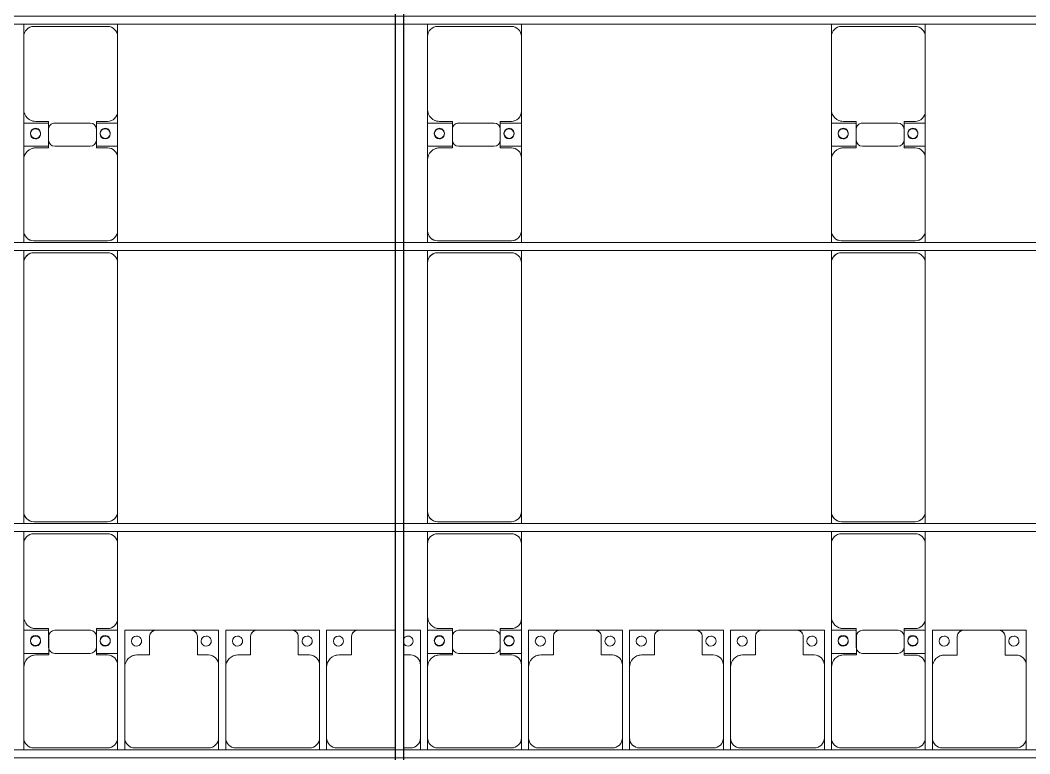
# Model space of a CAD drawing. Header units: millimetres. Extents: x -147246 to 112336, y -213734 to -86506.
# Drawn here: x -64365 to -59365, y -130845 to -127215 of the extents above; entities that cross this region are included whole.
import ezdxf

# ---------------------------------------------------------------- set-up
doc = ezdxf.new("R2010")
doc.units = ezdxf.units.MM
doc.layers.add('A-GENM', color=13, linetype='Continuous', lineweight=9)
doc.layers.add('S-BEAM', color=12, linetype='Continuous', lineweight=9)

# ---------------------------------------------------------------- blocks, each defined once
blk = doc.blocks.new('Dai phao do pin - DẢI PHAO ĐỠ PIN-30602-BỐ TRÍ KHUNG KẾT CẤU BÈ PIN 05')
at = {"layer": 'A-GENM', "color": 7}
for p, q in [((30828.9, 223.4), (30889.7, 223.4)), ((31259.7, 223.4), (30889.7, 223.4)), ((31259.7, 223.4), (31432.2, 223.4)), ((31317.8, 223.4), (31490.3, 223.4)), ((31317.8, 118.2), (31317.8, 223.4)), ((31432.2, 223.4), (31432.2, 118.2)), ((31850.3, 223.4), (31490.3, 223.4)), ((31850.3, 223.4), (31908.9, 223.4)), ((31948.9, 223.4), (32009.7, 223.4)), ((33240.3, 223.4), (32009.7, 223.4)), ((33240.3, 223.4), (33298.9, 223.4)), ((33338.9, 223.4), (33399.7, 223.4)), ((33769.7, 223.4), (33399.7, 223.4)), ((33769.7, 223.4), (33942.2, 223.4)), ((33942.2, 223.4), (33942.2, 118.4)), ((30839.7, 173.4), (30839.7, -191.6)), ((31309.7, 118.2), (31309.7, 173.4)), ((31440.3, 173.4), (31440.3, 118.2)), ((31900.3, -191.6), (31900.3, 173.4)), ((31959.7, 173.4), (31959.7, -191.6)), ((33290.3, -191.6), (33290.3, 173.4)), ((33349.7, 173.4), (33349.7, -191.6)), ((33819.7, 118.2), (33819.7, 173.4)), ((31402.2, 118.2), (31309.7, 118.2)), ((31440.3, 118.2), (31347.8, 118.2)), ((33912.2, 118.2), (33819.7, 118.2)), ((31317.8, 88.2), (31317.8, -88.2)), ((31432.2, -88.2), (31432.2, 88.2)), ((33942.2, -88.2), (33942.2, 88.2)), ((31309.7, -181.6), (31309.7, -118.2)), ((31309.7, -118.2), (31402.2, -118.2)), ((31317.8, -241.6), (31317.8, -118.2)), ((31347.8, -118.2), (31440.3, -118.2)), ((31432.2, -118.2), (31432.2, -241.6)), ((31440.3, -118.2), (31440.3, -181.6)), ((33819.7, -181.6), (33819.7, -118.2)), ((33819.7, -118.2), (33912.2, -118.2)), ((33942.2, -118), (33942.2, -241.6)), ((30889.7, -241.6), (30828.9, -241.6)), ((30889.7, -241.6), (31249.7, -241.6)), ((31432.2, -241.6), (31249.7, -241.6)), ((31500.3, -241.6), (31317.8, -241.6)), ((31500.3, -241.6), (31850.3, -241.6)), ((31908.9, -241.6), (31850.3, -241.6)), ((32009.7, -241.6), (31948.9, -241.6)), ((32009.7, -241.6), (33240.3, -241.6)), ((33298.9, -241.6), (33240.3, -241.6)), ((33399.7, -241.6), (33338.9, -241.6)), ((33399.7, -241.6), (33759.7, -241.6)), ((33942.2, -241.6), (33759.7, -241.6))]:
    blk.add_line(p, q, dxfattribs=at)
for centre, radius, start, end in [((30889.7, 173.4), 50, 90, 180), ((30889.7, 173.4), 50, 135, 180), ((31259.7, 173.4), 50, 0, 90), ((31259.7, 173.4), 50, 0, 45), ((31490.3, 173.4), 50, 90, 180), ((31490.3, 173.4), 50, 135, 180), ((31850.3, 173.4), 50, 0, 90), ((31850.3, 173.4), 50, 0, 45), ((32009.7, 173.4), 50, 90, 180), ((32009.7, 173.4), 50, 90, 180), ((33240.3, 173.4), 50, 0, 90), ((33240.3, 173.4), 50, 45, 90), ((33399.7, 173.4), 50, 90, 180), ((33399.7, 173.4), 50, 135, 180), ((33769.7, 173.4), 50, 360, 90), ((33769.7, 173.4), 50, 360, 45), ((31368.6, 161.8), 25, 360, 180), ((31368.6, 161.8), 25, 180, 360), ((31371.4, 161.8), 25, 0, 180), ((31371.4, 161.8), 25, 180, 0), ((33878.6, 161.8), 25, 360, 180), ((33878.6, 161.8), 25, 180, 360), ((31347.8, 88.2), 30, 90, 180), ((31402.2, 88.2), 30, 0, 90), ((33912.2, 88.2), 30, 0, 90), ((31347.8, -88.2), 30, 180, 270), ((31402.2, -88.2), 30, 270, 0), ((33912.2, -88.2), 30, 270, 0), ((30889.7, -191.6), 50, 180, 270), ((30889.7, -191.6), 50, 180, 225), ((31249.7, -181.6), 60, 270, 360), ((31249.7, -181.6), 60, 330, 0), ((31368.6, -183.2), 25, 360, 180), ((31368.6, -183.2), 25, 180, 360), ((31371.4, -183.2), 25, 360, 180), ((31371.4, -183.2), 25, 180, 360), ((31500.3, -181.6), 60, 180, 270), ((31500.3, -181.6), 60, 180, 210), ((31850.3, -191.6), 50, 270, 360), ((31850.3, -191.6), 50, 315, 0), ((32009.7, -191.6), 50, 180, 270), ((32009.7, -191.6), 50, 180, 255), ((33240.3, -191.6), 50, 270, 0), ((33399.7, -191.6), 50, 180, 270), ((33399.7, -191.6), 50, 180, 225), ((33759.7, -181.6), 60, 270, 360), ((33759.7, -181.6), 60, 330, 360), ((33878.6, -183.2), 25, 0, 180), ((33878.6, -183.2), 25, 180, 0), ((33240.3, -191.6), 50, 270, 345)]:
    blk.add_arc(centre, radius, start, end, dxfattribs=at)
blk = doc.blocks.new('Dai phao do pin - DẢI PHAO ĐỠ PIN-30633-BỐ TRÍ KHUNG KẾT CẤU BÈ PIN 05')
at = {"layer": 'A-GENM', "color": 7}
for p, q in [((30828.9, 223.4), (30889.7, 223.4)), ((31259.7, 223.4), (30889.7, 223.4)), ((31259.7, 223.4), (31432.2, 223.4)), ((31317.8, 223.4), (31490.3, 223.4)), ((31317.8, 118.2), (31317.8, 223.4)), ((31432.2, 223.4), (31432.2, 118.2)), ((31850.3, 223.4), (31490.3, 223.4)), ((31850.3, 223.4), (31908.9, 223.4)), ((31948.9, 223.4), (32009.7, 223.4)), ((33240.3, 223.4), (32009.7, 223.4)), ((33240.3, 223.4), (33298.9, 223.4)), ((33338.9, 223.4), (33399.7, 223.4)), ((33769.7, 223.4), (33399.7, 223.4)), ((33769.7, 223.4), (33942.2, 223.4)), ((33942.2, 223.4), (33942.2, 118.4)), ((30839.7, 173.4), (30839.7, -191.6)), ((31309.7, 118.2), (31309.7, 173.4)), ((31440.3, 173.4), (31440.3, 118.2)), ((31900.3, -191.6), (31900.3, 173.4)), ((31959.7, 173.4), (31959.7, -191.6)), ((33290.3, -191.6), (33290.3, 173.4)), ((33349.7, 173.4), (33349.7, -191.6)), ((33819.7, 118.2), (33819.7, 173.4)), ((31402.2, 118.2), (31309.7, 118.2)), ((31440.3, 118.2), (31347.8, 118.2)), ((33912.2, 118.2), (33819.7, 118.2)), ((31317.8, 88.2), (31317.8, -88.2)), ((31432.2, -88.2), (31432.2, 88.2)), ((33942.2, -88.2), (33942.2, 88.2)), ((31309.7, -181.6), (31309.7, -118.2)), ((31309.7, -118.2), (31402.2, -118.2)), ((31317.8, -241.6), (31317.8, -118.2)), ((31347.8, -118.2), (31440.3, -118.2)), ((31432.2, -118.2), (31432.2, -241.6)), ((31440.3, -118.2), (31440.3, -181.6)), ((33819.7, -181.6), (33819.7, -118.2)), ((33819.7, -118.2), (33912.2, -118.2)), ((33942.2, -118), (33942.2, -241.6)), ((30889.7, -241.6), (30828.9, -241.6)), ((30889.7, -241.6), (31249.7, -241.6)), ((31432.2, -241.6), (31249.7, -241.6)), ((31500.3, -241.6), (31317.8, -241.6)), ((31500.3, -241.6), (31850.3, -241.6)), ((31908.9, -241.6), (31850.3, -241.6)), ((32009.7, -241.6), (31948.9, -241.6)), ((32009.7, -241.6), (33240.3, -241.6)), ((33298.9, -241.6), (33240.3, -241.6)), ((33399.7, -241.6), (33338.9, -241.6)), ((33399.7, -241.6), (33759.7, -241.6)), ((33942.2, -241.6), (33759.7, -241.6))]:
    blk.add_line(p, q, dxfattribs=at)
for centre, radius, start, end in [((30889.7, 173.4), 50, 90, 180), ((30889.7, 173.4), 50, 135, 180), ((31259.7, 173.4), 50, 0, 90), ((31259.7, 173.4), 50, 0, 45), ((31490.3, 173.4), 50, 90, 180), ((31490.3, 173.4), 50, 135, 180), ((31850.3, 173.4), 50, 0, 90), ((31850.3, 173.4), 50, 0, 45), ((32009.7, 173.4), 50, 90, 180), ((32009.7, 173.4), 50, 90, 180), ((33240.3, 173.4), 50, 0, 90), ((33240.3, 173.4), 50, 45, 90), ((33399.7, 173.4), 50, 90, 180), ((33399.7, 173.4), 50, 135, 180), ((33769.7, 173.4), 50, 360, 90), ((33769.7, 173.4), 50, 360, 45), ((31368.6, 161.8), 25, 360, 180), ((31368.6, 161.8), 25, 180, 360), ((31371.4, 161.8), 25, 0, 180), ((31371.4, 161.8), 25, 180, 0), ((33878.6, 161.8), 25, 360, 180), ((33878.6, 161.8), 25, 180, 360), ((31347.8, 88.2), 30, 90, 180), ((31402.2, 88.2), 30, 0, 90), ((33912.2, 88.2), 30, 0, 90), ((31347.8, -88.2), 30, 180, 270), ((31402.2, -88.2), 30, 270, 0), ((33912.2, -88.2), 30, 270, 0), ((30889.7, -191.6), 50, 180, 270), ((30889.7, -191.6), 50, 180, 225), ((31249.7, -181.6), 60, 270, 360), ((31249.7, -181.6), 60, 330, 0), ((31368.6, -183.2), 25, 360, 180), ((31368.6, -183.2), 25, 180, 360), ((31371.4, -183.2), 25, 360, 180), ((31371.4, -183.2), 25, 180, 360), ((31500.3, -181.6), 60, 180, 270), ((31500.3, -181.6), 60, 180, 210), ((31850.3, -191.6), 50, 270, 360), ((31850.3, -191.6), 50, 315, 0), ((32009.7, -191.6), 50, 180, 270), ((32009.7, -191.6), 50, 180, 255), ((33240.3, -191.6), 50, 270, 0), ((33399.7, -191.6), 50, 180, 270), ((33399.7, -191.6), 50, 180, 225), ((33759.7, -181.6), 60, 270, 360), ((33759.7, -181.6), 60, 330, 360), ((33878.6, -183.2), 25, 0, 180), ((33878.6, -183.2), 25, 180, 0), ((33240.3, -191.6), 50, 270, 345)]:
    blk.add_arc(centre, radius, start, end, dxfattribs=at)
blk = doc.blocks.new('Dai phao do pin - DẢI PHAO ĐỠ PIN-30664-BỐ TRÍ KHUNG KẾT CẤU BÈ PIN 05')
at = {"layer": 'A-GENM', "color": 7}
for p, q in [((30828.9, 223.4), (30889.7, 223.4)), ((31259.7, 223.4), (30889.7, 223.4)), ((31259.7, 223.4), (31432.2, 223.4)), ((31317.8, 223.4), (31490.3, 223.4)), ((31317.8, 118.2), (31317.8, 223.4)), ((31432.2, 223.4), (31432.2, 118.2)), ((31850.3, 223.4), (31490.3, 223.4)), ((31850.3, 223.4), (31908.9, 223.4)), ((31948.9, 223.4), (32009.7, 223.4)), ((33240.3, 223.4), (32009.7, 223.4)), ((33240.3, 223.4), (33298.9, 223.4)), ((33338.9, 223.4), (33399.7, 223.4)), ((33769.7, 223.4), (33399.7, 223.4)), ((33769.7, 223.4), (33942.2, 223.4)), ((33942.2, 223.4), (33942.2, 118.4)), ((30839.7, 173.4), (30839.7, -191.6)), ((31309.7, 118.2), (31309.7, 173.4)), ((31440.3, 173.4), (31440.3, 118.2)), ((31900.3, -191.6), (31900.3, 173.4)), ((31959.7, 173.4), (31959.7, -191.6)), ((33290.3, -191.6), (33290.3, 173.4)), ((33349.7, 173.4), (33349.7, -191.6)), ((33819.7, 118.2), (33819.7, 173.4)), ((31402.2, 118.2), (31309.7, 118.2)), ((31440.3, 118.2), (31347.8, 118.2)), ((33912.2, 118.2), (33819.7, 118.2)), ((31317.8, 88.2), (31317.8, -88.2)), ((31432.2, -88.2), (31432.2, 88.2)), ((33942.2, -88.2), (33942.2, 88.2)), ((31309.7, -181.6), (31309.7, -118.2)), ((31309.7, -118.2), (31402.2, -118.2)), ((31317.8, -241.6), (31317.8, -118.2)), ((31347.8, -118.2), (31440.3, -118.2)), ((31432.2, -118.2), (31432.2, -241.6)), ((31440.3, -118.2), (31440.3, -181.6)), ((33819.7, -181.6), (33819.7, -118.2)), ((33819.7, -118.2), (33912.2, -118.2)), ((33942.2, -118), (33942.2, -241.6)), ((30889.7, -241.6), (30828.9, -241.6)), ((30889.7, -241.6), (31249.7, -241.6)), ((31432.2, -241.6), (31249.7, -241.6)), ((31500.3, -241.6), (31317.8, -241.6)), ((31500.3, -241.6), (31850.3, -241.6)), ((31908.9, -241.6), (31850.3, -241.6)), ((32009.7, -241.6), (31948.9, -241.6)), ((32009.7, -241.6), (33240.3, -241.6)), ((33298.9, -241.6), (33240.3, -241.6)), ((33399.7, -241.6), (33338.9, -241.6)), ((33399.7, -241.6), (33759.7, -241.6)), ((33942.2, -241.6), (33759.7, -241.6))]:
    blk.add_line(p, q, dxfattribs=at)
for centre, radius, start, end in [((30889.7, 173.4), 50, 90, 180), ((30889.7, 173.4), 50, 135, 180), ((31259.7, 173.4), 50, 0, 90), ((31259.7, 173.4), 50, 0, 45), ((31490.3, 173.4), 50, 90, 180), ((31490.3, 173.4), 50, 135, 180), ((31850.3, 173.4), 50, 0, 90), ((31850.3, 173.4), 50, 0, 45), ((32009.7, 173.4), 50, 90, 180), ((32009.7, 173.4), 50, 90, 180), ((33240.3, 173.4), 50, 0, 90), ((33240.3, 173.4), 50, 45, 90), ((33399.7, 173.4), 50, 90, 180), ((33399.7, 173.4), 50, 135, 180), ((33769.7, 173.4), 50, 360, 90), ((33769.7, 173.4), 50, 360, 45), ((31368.6, 161.8), 25, 360, 180), ((31368.6, 161.8), 25, 180, 360), ((31371.4, 161.8), 25, 0, 180), ((31371.4, 161.8), 25, 180, 0), ((33878.6, 161.8), 25, 360, 180), ((33878.6, 161.8), 25, 180, 360), ((31347.8, 88.2), 30, 90, 180), ((31402.2, 88.2), 30, 0, 90), ((33912.2, 88.2), 30, 0, 90), ((31347.8, -88.2), 30, 180, 270), ((31402.2, -88.2), 30, 270, 0), ((33912.2, -88.2), 30, 270, 0), ((30889.7, -191.6), 50, 180, 270), ((30889.7, -191.6), 50, 180, 225), ((31249.7, -181.6), 60, 270, 360), ((31249.7, -181.6), 60, 330, 0), ((31368.6, -183.2), 25, 360, 180), ((31368.6, -183.2), 25, 180, 360), ((31371.4, -183.2), 25, 360, 180), ((31371.4, -183.2), 25, 180, 360), ((31500.3, -181.6), 60, 180, 270), ((31500.3, -181.6), 60, 180, 210), ((31850.3, -191.6), 50, 270, 360), ((31850.3, -191.6), 50, 315, 0), ((32009.7, -191.6), 50, 180, 270), ((32009.7, -191.6), 50, 180, 255), ((33240.3, -191.6), 50, 270, 0), ((33399.7, -191.6), 50, 180, 270), ((33399.7, -191.6), 50, 180, 225), ((33759.7, -181.6), 60, 270, 360), ((33759.7, -181.6), 60, 330, 360), ((33878.6, -183.2), 25, 0, 180), ((33878.6, -183.2), 25, 180, 0), ((33240.3, -191.6), 50, 270, 345)]:
    blk.add_arc(centre, radius, start, end, dxfattribs=at)
blk = doc.blocks.new('Dải phao đi lại kèm đỡ invester - DẢI PHAO ĐI LẠI-14853-BỐ TRÍ KHUNG KẾT CẤU BÈ PIN 05')
at = {"layer": 'A-GENM', "color": 7}
for p, q in [((75758.4, 1312.2), (75881.6, 1312.2)), ((75758.4, 1129.7), (75758.4, 1312.2)), ((76088.2, 1312.2), (75911.8, 1312.2)), ((76118, 1312.2), (76223.4, 1312.2)), ((76223.4, 1312.2), (76223.4, 1139.7)), ((76258.4, 1312.2), (76411.8, 1312.2)), ((76258.4, 1129.7), (76258.4, 1312.2)), ((76588.2, 1312.2), (76411.8, 1312.2)), ((76588.2, 1312.2), (76723.4, 1312.2)), ((76723.4, 1312.2), (76723.4, 1139.7)), ((76758.4, 1312.2), (76911.8, 1312.2)), ((76758.4, 1129.7), (76758.4, 1312.2)), ((77088.2, 1312.2), (76911.8, 1312.2)), ((77088.2, 1312.2), (77223.4, 1312.2)), ((77223.4, 1312.2), (77223.4, 1139.7)), ((77258.4, 1312.2), (77411.8, 1312.2)), ((77258.4, 1129.7), (77258.4, 1312.2)), ((77588.2, 1312.2), (77411.8, 1312.2)), ((77588.2, 1312.2), (77599.8, 1312.2)), ((77639.8, 1312.2), (77723.4, 1312.2)), ((77723.4, 1312.2), (77723.4, 1139.7)), ((77758.4, 1312.2), (77881.6, 1312.2)), ((77758.4, 1129.7), (77758.4, 1312.2)), ((78088.2, 1312.2), (77911.8, 1312.2)), ((78118, 1312.2), (78223.4, 1312.2)), ((78223.4, 1312.2), (78223.4, 1139.7)), ((78258.4, 1312.2), (78411.8, 1312.2)), ((78258.4, 1129.7), (78258.4, 1312.2)), ((78588.2, 1312.2), (78411.8, 1312.2)), ((78588.2, 1312.2), (78723.4, 1312.2)), ((78723.4, 1312.2), (78723.4, 1139.7)), ((78758.4, 1312.2), (78911.8, 1312.2)), ((78758.4, 1129.7), (78758.4, 1312.2)), ((79088.2, 1312.2), (78911.8, 1312.2)), ((79088.2, 1312.2), (79223.4, 1312.2)), ((79223.4, 1312.2), (79223.4, 1139.7)), ((79258.4, 1312.2), (79411.8, 1312.2)), ((79258.4, 1129.7), (79258.4, 1312.2)), ((79588.2, 1312.2), (79411.8, 1312.2)), ((79588.2, 1312.2), (79723.4, 1312.2)), ((79723.4, 1312.2), (79723.4, 1139.7)), ((79758.4, 1312.2), (79881.6, 1312.2)), ((79758.4, 1129.7), (79758.4, 1312.2)), ((80088.2, 1312.2), (79911.8, 1312.2)), ((80118, 1312.2), (80223.4, 1312.2)), ((80223.4, 1312.2), (80223.4, 1139.7)), ((80258.4, 1312.2), (80411.8, 1312.2)), ((80258.4, 1129.7), (80258.4, 1312.2)), ((80588.2, 1312.2), (80411.8, 1312.2)), ((80588.2, 1312.2), (80723.4, 1312.2)), ((80723.4, 1312.2), (80723.4, 1139.7)), ((75881.8, 1282.2), (75881.8, 1189.7)), ((76118.2, 1189.7), (76118.2, 1282.2)), ((76381.8, 1282.2), (76381.8, 1189.7)), ((76618.2, 1189.7), (76618.2, 1282.2)), ((76881.8, 1282.2), (76881.8, 1189.7)), ((77118.2, 1189.7), (77118.2, 1282.2)), ((77381.8, 1282.2), (77381.8, 1189.7)), ((77881.8, 1282.2), (77881.8, 1189.7)), ((78118.2, 1189.7), (78118.2, 1282.2)), ((78381.8, 1282.2), (78381.8, 1189.7)), ((78618.2, 1189.7), (78618.2, 1282.2)), ((78881.8, 1282.2), (78881.8, 1189.7)), ((79118.2, 1189.7), (79118.2, 1282.2)), ((79381.8, 1282.2), (79381.8, 1189.7)), ((79618.2, 1189.7), (79618.2, 1282.2)), ((79881.8, 1282.2), (79881.8, 1189.7)), ((80118.2, 1189.7), (80118.2, 1282.2)), ((80381.8, 1282.2), (80381.8, 1189.7)), ((80618.2, 1189.7), (80618.2, 1282.2)), ((75881.8, 1189.7), (75818.4, 1189.7)), ((76173.4, 1189.7), (76118.2, 1189.7)), ((76381.8, 1189.7), (76318.4, 1189.7)), ((76673.4, 1189.7), (76618.2, 1189.7)), ((76881.8, 1189.7), (76818.4, 1189.7)), ((77173.4, 1189.7), (77118.2, 1189.7)), ((77381.8, 1189.7), (77318.4, 1189.7)), ((77673.4, 1189.7), (77639.8, 1189.7)), ((77881.8, 1189.7), (77818.4, 1189.7)), ((78173.4, 1189.7), (78118.2, 1189.7)), ((78381.8, 1189.7), (78318.4, 1189.7)), ((78673.4, 1189.7), (78618.2, 1189.7)), ((78881.8, 1189.7), (78818.4, 1189.7)), ((79173.4, 1189.7), (79118.2, 1189.7)), ((79381.8, 1189.7), (79318.4, 1189.7)), ((79673.4, 1189.7), (79618.2, 1189.7)), ((79881.8, 1189.7), (79818.4, 1189.7)), ((80173.4, 1189.7), (80118.2, 1189.7)), ((80381.8, 1189.7), (80318.4, 1189.7)), ((80673.4, 1189.7), (80618.2, 1189.7)), ((75758.4, 1129.7), (75758.4, 779.7)), ((76223.4, 779.7), (76223.4, 1139.7)), ((76258.4, 1129.7), (76258.4, 779.7)), ((76723.4, 779.7), (76723.4, 1139.7)), ((76758.4, 1129.7), (76758.4, 779.7)), ((77223.4, 779.7), (77223.4, 1139.7)), ((77258.4, 1129.7), (77258.4, 779.7)), ((77723.4, 779.7), (77723.4, 1139.7)), ((77758.4, 1129.7), (77758.4, 779.7)), ((78223.4, 779.7), (78223.4, 1139.7)), ((78258.4, 1129.7), (78258.4, 779.7)), ((78723.4, 779.7), (78723.4, 1139.7)), ((78758.4, 1129.7), (78758.4, 779.7)), ((79223.4, 779.7), (79223.4, 1139.7)), ((79258.4, 1129.7), (79258.4, 779.7)), ((79723.4, 779.7), (79723.4, 1139.7)), ((79758.4, 1129.7), (79758.4, 779.7)), ((80223.4, 779.7), (80223.4, 1139.7)), ((80258.4, 1129.7), (80258.4, 779.7)), ((80723.4, 779.7), (80723.4, 1139.7)), ((75758.4, 720.8), (75758.4, 779.7)), ((76223.4, 779.7), (76223.4, 720.8)), ((76258.4, 720.8), (76258.4, 779.7)), ((76723.4, 779.7), (76723.4, 720.8)), ((76758.4, 720.8), (76758.4, 779.7)), ((77223.4, 779.7), (77223.4, 720.8)), ((77258.4, 720.8), (77258.4, 779.7)), ((77723.4, 779.7), (77723.4, 720.8)), ((77758.4, 720.8), (77758.4, 779.7)), ((78223.4, 779.7), (78223.4, 720.8)), ((78258.4, 720.8), (78258.4, 779.7)), ((78723.4, 779.7), (78723.4, 720.8)), ((78758.4, 720.8), (78758.4, 779.7)), ((79223.4, 779.7), (79223.4, 720.8)), ((79258.4, 720.8), (79258.4, 779.7)), ((79723.4, 779.7), (79723.4, 720.8)), ((79758.4, 720.8), (79758.4, 779.7)), ((80223.4, 779.7), (80223.4, 720.8)), ((80258.4, 720.8), (80258.4, 779.7)), ((80723.4, 779.7), (80723.4, 720.8)), ((75808.4, 729.7), (76173.4, 729.7)), ((76308.4, 729.7), (76673.4, 729.7)), ((76808.4, 729.7), (77173.4, 729.7)), ((77308.4, 729.7), (77599.8, 729.7)), ((77639.8, 729.7), (77673.4, 729.7)), ((77808.4, 729.7), (78173.4, 729.7)), ((78308.4, 729.7), (78673.4, 729.7)), ((78808.4, 729.7), (79173.4, 729.7)), ((79308.4, 729.7), (79673.4, 729.7)), ((79808.4, 729.7), (80173.4, 729.7)), ((80308.4, 729.7), (80673.4, 729.7))]:
    blk.add_line(p, q, dxfattribs=at)
for centre, radius, start, end in [((75911.8, 1282.2), 30, 90, 180), ((76088.2, 1282.2), 30, 0, 90), ((76411.8, 1282.2), 30, 90, 180), ((76411.8, 1282.2), 30, 90, 150), ((76588.2, 1282.2), 30, 360, 90), ((76588.2, 1282.2), 30, 30, 90), ((76911.8, 1282.2), 30, 90, 180), ((76911.8, 1282.2), 30, 90, 150), ((77088.2, 1282.2), 30, 0, 90), ((77088.2, 1282.2), 30, 30, 90), ((77411.8, 1282.2), 30, 90, 180), ((77411.8, 1282.2), 30, 90, 150), ((77588.2, 1282.2), 30, 75, 90), ((77588.2, 1282.2), 30, 75, 90), ((77911.8, 1282.2), 30, 90, 180), ((78088.2, 1282.2), 30, 0, 90), ((78411.8, 1282.2), 30, 90, 180), ((78411.8, 1282.2), 30, 90, 150), ((78588.2, 1282.2), 30, 360, 90), ((78588.2, 1282.2), 30, 30, 90), ((78911.8, 1282.2), 30, 90, 180), ((78911.8, 1282.2), 30, 90, 150), ((79088.2, 1282.2), 30, 0, 90), ((79088.2, 1282.2), 30, 30, 90), ((79411.8, 1282.2), 30, 90, 180), ((79411.8, 1282.2), 30, 90, 150), ((79588.2, 1282.2), 30, 360, 90), ((79588.2, 1282.2), 30, 30, 90), ((79911.8, 1282.2), 30, 90, 180), ((80088.2, 1282.2), 30, 0, 90), ((80411.8, 1282.2), 30, 90, 180), ((80411.8, 1282.2), 30, 90, 150), ((80588.2, 1282.2), 30, 0, 90), ((80588.2, 1282.2), 30, 30, 90), ((75816.8, 1258.6), 25, 90, 270), ((75816.8, 1258.6), 25, 270, 90), ((76161.8, 1258.6), 25, 90, 270), ((76161.8, 1258.6), 25, 270, 90), ((76316.8, 1258.6), 25, 90, 270), ((76316.8, 1258.6), 25, 270, 90), ((76661.8, 1258.6), 25, 90, 270), ((76661.8, 1258.6), 25, 180, 195), ((76661.8, 1258.6), 25, 270, 90), ((76816.8, 1258.6), 25, 90, 270), ((76816.8, 1258.6), 25, 270, 90), ((77161.8, 1258.6), 25, 90, 270), ((77161.8, 1258.6), 25, 180, 195), ((77161.8, 1258.6), 25, 270, 90), ((77316.8, 1258.6), 25, 90, 270), ((77316.8, 1258.6), 25, 270, 90), ((77661.8, 1258.6), 25, 90, 150), ((77661.8, 1258.6), 25, 270, 90), ((77816.8, 1258.6), 25, 90, 270), ((77816.8, 1258.6), 25, 270, 90), ((78161.8, 1258.6), 25, 90, 270), ((78161.8, 1258.6), 25, 270, 90), ((78316.8, 1258.6), 25, 90, 270), ((78316.8, 1258.6), 25, 270, 90), ((78661.8, 1258.6), 25, 90, 270), ((78661.8, 1258.6), 25, 180, 195), ((78661.8, 1258.6), 25, 270, 90), ((78816.8, 1258.6), 25, 90, 270), ((78816.8, 1258.6), 25, 270, 90), ((79161.8, 1258.6), 25, 90, 270), ((79161.8, 1258.6), 25, 180, 195), ((79161.8, 1258.6), 25, 270, 90), ((79316.8, 1258.6), 25, 90, 270), ((79316.8, 1258.6), 25, 270, 90), ((79661.8, 1258.6), 25, 90, 270), ((79661.8, 1258.6), 25, 180, 195), ((79661.8, 1258.6), 25, 270, 90), ((79816.8, 1258.6), 25, 90, 270), ((79816.8, 1258.6), 25, 270, 90), ((80161.8, 1258.6), 25, 90, 270), ((80161.8, 1258.6), 25, 270, 90), ((80316.8, 1258.6), 25, 90, 270), ((80316.8, 1258.6), 25, 270, 90), ((80661.8, 1258.6), 25, 90, 270), ((80661.8, 1258.6), 25, 180, 195), ((80661.8, 1258.6), 25, 270, 90), ((77661.8, 1258.6), 25, 210, 270), ((75818.4, 1129.7), 60, 90, 180), ((75818.4, 1129.7), 60, 90, 120), ((76173.4, 1139.7), 50, 0, 90), ((76173.4, 1139.7), 50, 45, 90), ((76318.4, 1129.7), 60, 90, 180), ((76318.4, 1129.7), 60, 90, 120), ((76673.4, 1139.7), 50, 0, 90), ((76673.4, 1139.7), 50, 45, 90), ((76818.4, 1129.7), 60, 90, 180), ((76818.4, 1129.7), 60, 90, 120), ((77173.4, 1139.7), 50, 0, 90), ((77173.4, 1139.7), 50, 45, 90), ((77318.4, 1129.7), 60, 90, 180), ((77318.4, 1129.7), 60, 90, 120), ((77673.4, 1139.7), 50, 0, 90), ((77673.4, 1139.7), 50, 45, 90), ((77818.4, 1129.7), 60, 90, 180), ((77818.4, 1129.7), 60, 90, 120), ((78173.4, 1139.7), 50, 0, 90), ((78173.4, 1139.7), 50, 45, 90), ((78318.4, 1129.7), 60, 90, 180), ((78318.4, 1129.7), 60, 90, 120), ((78673.4, 1139.7), 50, 0, 90), ((78673.4, 1139.7), 50, 45, 90), ((78818.4, 1129.7), 60, 90, 180), ((78818.4, 1129.7), 60, 90, 120), ((79173.4, 1139.7), 50, 360, 90), ((79173.4, 1139.7), 50, 45, 90), ((79318.4, 1129.7), 60, 90, 180), ((79318.4, 1129.7), 60, 90, 120), ((79673.4, 1139.7), 50, 360, 90), ((79673.4, 1139.7), 50, 45, 90), ((79818.4, 1129.7), 60, 90, 180), ((79818.4, 1129.7), 60, 90, 120), ((80173.4, 1139.7), 50, 0, 90), ((80173.4, 1139.7), 50, 45, 90), ((80318.4, 1129.7), 60, 90, 180), ((80318.4, 1129.7), 60, 90, 120), ((80673.4, 1139.7), 50, 360, 90), ((80673.4, 1139.7), 50, 45, 90), ((75808.4, 779.7), 50, 180, 270), ((76173.4, 779.7), 50, 270, 0), ((76308.4, 779.7), 50, 180, 270), ((76673.4, 779.7), 50, 270, 0), ((76808.4, 779.7), 50, 180, 270), ((77173.4, 779.7), 50, 270, 0), ((77308.4, 779.7), 50, 180, 270), ((77673.4, 779.7), 50, 270, 360), ((77808.4, 779.7), 50, 180, 270), ((78173.4, 779.7), 50, 270, 0), ((78308.4, 779.7), 50, 180, 270), ((78673.4, 779.7), 50, 270, 360), ((78808.4, 779.7), 50, 180, 270), ((79173.4, 779.7), 50, 270, 360), ((79308.4, 779.7), 50, 180, 270), ((79673.4, 779.7), 50, 270, 0), ((79808.4, 779.7), 50, 180, 270), ((80173.4, 779.7), 50, 270, 360), ((80308.4, 779.7), 50, 180, 270), ((80673.4, 779.7), 50, 270, 0), ((75808.4, 779.7), 50, 225, 270), ((76173.4, 779.7), 50, 270, 315), ((76308.4, 779.7), 50, 225, 270), ((76673.4, 779.7), 50, 270, 315), ((76808.4, 779.7), 50, 225, 270), ((77173.4, 779.7), 50, 270, 315), ((77308.4, 779.7), 50, 225, 270), ((77673.4, 779.7), 50, 270, 315), ((77808.4, 779.7), 50, 225, 270), ((78173.4, 779.7), 50, 270, 315), ((78308.4, 779.7), 50, 225, 270), ((78673.4, 779.7), 50, 270, 315), ((78808.4, 779.7), 50, 225, 270), ((79173.4, 779.7), 50, 270, 315), ((79308.4, 779.7), 50, 225, 270), ((79673.4, 779.7), 50, 270, 315), ((79808.4, 779.7), 50, 225, 270), ((80173.4, 779.7), 50, 270, 315), ((80308.4, 779.7), 50, 225, 270), ((80673.4, 779.7), 50, 270, 315)]:
    blk.add_arc(centre, radius, start, end, dxfattribs=at)
blk = doc.blocks.new('Dầm C52 - Dầm C52-18774-BỐ TRÍ KHUNG KẾT CẤU BÈ PIN 05')
at = {"layer": 'S-BEAM', "color": 1}
for p, q in [((-74474.3, 20), (74474.3, 20)), ((74474.3, -20), (-74474.3, -20))]:
    blk.add_line(p, q, dxfattribs=at)
blk = doc.blocks.new('Dầm C52 - Dầm C52-18775-BỐ TRÍ KHUNG KẾT CẤU BÈ PIN 05')
at = {"layer": 'S-BEAM', "color": 1}
for p, q in [((-74474.3, 20), (74474.3, 20)), ((74474.3, -20), (-74474.3, -20))]:
    blk.add_line(p, q, dxfattribs=at)
blk = doc.blocks.new('Dầm C52 - Hộp 40x60-25898-BỐ TRÍ KHUNG KẾT CẤU BÈ PIN 05')
at = {"layer": 'S-BEAM', "color": 3, "lineweight": 25}
for p, q in [((-55982.1, 20), (55982.1, 20)), ((55982.1, -20), (-55982.1, -20))]:
    blk.add_line(p, q, dxfattribs=at)
blk = doc.blocks.new('HOBANMONG_BEPIN 5_rvt-1-BỐ TRÍ KHUNG KẾT CẤU BÈ PIN 05')
at = {"layer": 'A-GENM', "color": 3, "lineweight": 25}
for name, p, rotation in [('Dai phao do pin - DẢI PHAO ĐỠ PIN-30602-BỐ TRÍ KHUNG KẾT CẤU BÈ PIN 05', (-64105.5, -96406), 269.9997710125194), ('Dai phao do pin - DẢI PHAO ĐỠ PIN-30633-BỐ TRÍ KHUNG KẾT CẤU BÈ PIN 05', (-62105.5, -96406), 269.9997710125194), ('Dai phao do pin - DẢI PHAO ĐỠ PIN-30664-BỐ TRÍ KHUNG KẾT CẤU BÈ PIN 05', (-60105.5, -96406), 269.9997710125194), ('Dải phao đi lại kèm đỡ invester - DẢI PHAO ĐI LẠI-14853-BỐ TRÍ KHUNG KẾT CẤU BÈ PIN 05', (-140105.4, -131545.4), 359.9997710135151)]:
    blk.add_blockref(name, p, dxfattribs=dict(at, rotation=rotation))
at = {"layer": 'S-BEAM', "color": 3, "lineweight": 25}
for name, p, rotation in [('Dầm C52 - Hộp 40x60-25898-BỐ TRÍ KHUNG KẾT CẤU BÈ PIN 05', (-62485.7, -148536.9), 269.9997710125197), ('Dầm C52 - Dầm C52-18774-BỐ TRÍ KHUNG KẾT CẤU BÈ PIN 05', (-66079.9, -127214.9), 179.9997710135151), ('Dầm C52 - Dầm C52-18774-BỐ TRÍ KHUNG KẾT CẤU BÈ PIN 05', (-66079.9, -128334.9), 179.9997710135151), ('Dầm C52 - Dầm C52-18775-BỐ TRÍ KHUNG KẾT CẤU BÈ PIN 05', (-66080, -129724.9), 179.9997710135151), ('Dầm C52 - Dầm C52-18775-BỐ TRÍ KHUNG KẾT CẤU BÈ PIN 05', (-66080, -130844.9), 179.9997710135151)]:
    blk.add_blockref(name, p, dxfattribs=dict(at, rotation=rotation))

msp = doc.modelspace()

# ---------------------------------------------------------------- block references
at = {"lineweight": 5}
msp.add_blockref('HOBANMONG_BEPIN 5_rvt-1-BỐ TRÍ KHUNG KẾT CẤU BÈ PIN 05', (0, 0), dxfattribs=at)

doc.saveas('drawing.dxf')
